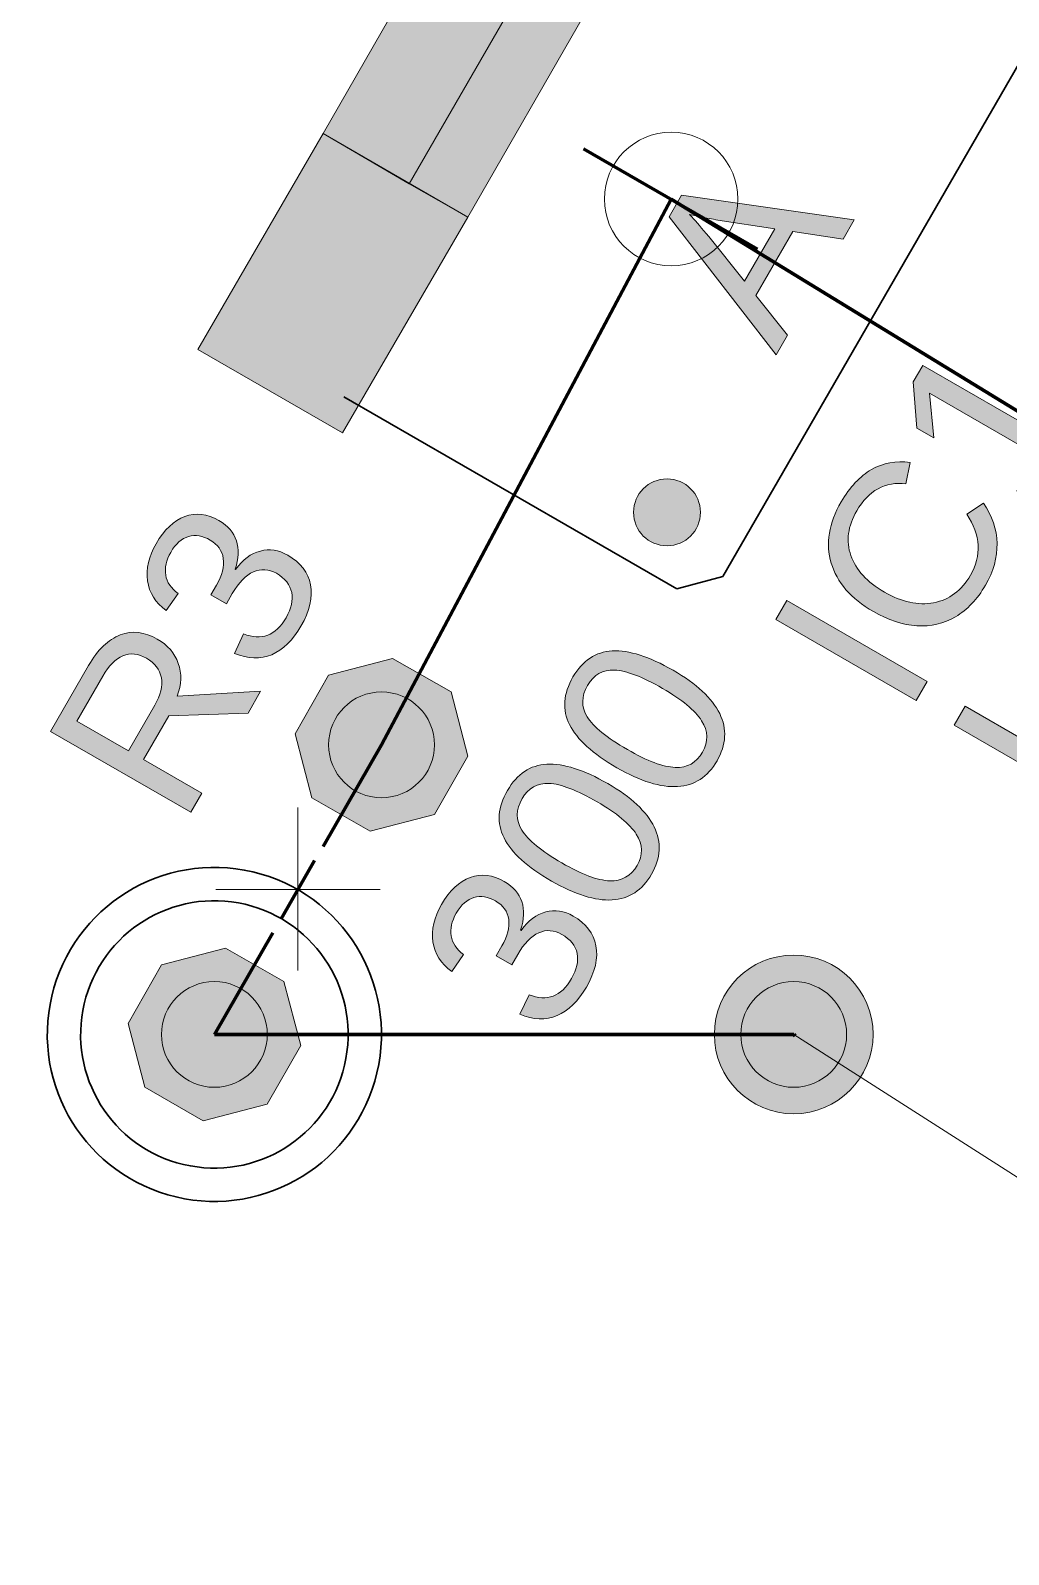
# Model space of a CAD drawing. Header units: millimetres. Extents: x 62.1 to 137.4, y 80.8 to 158.7.
# Drawn here: x 95.55 to 102.87, y 105.14 to 116.55 of the extents above; entities that cross this region are included whole.
import ezdxf

# ---------------------------------------------------------------- set-up
doc = ezdxf.new("R2010")
doc.units = ezdxf.units.MM
doc.header["$MEASUREMENT"] = 0
doc.layers.add('レイヤー 1', color=7, linetype='Continuous', lineweight=0)

# ---------------------------------------------------------------- blocks, each defined once
blk = doc.blocks.new('Block_4')
at = {"layer": 'レイヤー 1'}
h = blk.add_hatch(color=253, dxfattribs=at)
h.dxf.hatch_style = 2
edge = h.paths.add_edge_path()
edge.add_spline(control_points=[(100.483, 115.173), (100.483, 115.173), (100.5, 115.155), (100.5, 115.155), (100.534, 115.119), (100.576, 115.07), (100.627, 115.008), (100.627, 115.008), (100.894, 114.675), (100.894, 114.675), (100.894, 114.675), (101.121, 115.067), (101.121, 115.067), (101.121, 115.067), (100.696, 115.132), (100.696, 115.132), (100.654, 115.139), (100.608, 115.147), (100.556, 115.158), (100.556, 115.158), (100.483, 115.173), (100.483, 115.173)], knot_values=[0, 0, 0, 0, 1, 1, 1, 2, 2, 2, 3, 3, 3, 4, 4, 4, 5, 5, 5, 6, 6, 6, 7, 7, 7, 7], degree=3, periodic=0)
edge = h.paths.add_edge_path()
edge.add_spline(control_points=[(101.632, 114.988), (101.632, 114.988), (101.256, 115.046), (101.256, 115.046), (101.256, 115.046), (100.98, 114.567), (100.98, 114.567), (100.98, 114.567), (101.217, 114.27), (101.217, 114.27), (101.217, 114.27), (101.132, 114.122), (101.132, 114.122), (101.132, 114.122), (100.33, 115.156), (100.33, 115.156), (100.33, 115.156), (100.423, 115.318), (100.423, 115.318), (100.423, 115.318), (101.716, 115.134), (101.716, 115.134), (101.716, 115.134), (101.632, 114.988), (101.632, 114.988)], knot_values=[0, 0, 0, 0, 1, 1, 1, 2, 2, 2, 3, 3, 3, 4, 4, 4, 5, 5, 5, 6, 6, 6, 7, 7, 7, 8, 8, 8, 8], degree=3, periodic=0)
for points, knots in [([(101.632, 114.988), (101.632, 114.988), (101.256, 115.046), (101.256, 115.046), (101.256, 115.046), (100.98, 114.567), (100.98, 114.567), (100.98, 114.567), (101.217, 114.27), (101.217, 114.27), (101.217, 114.27), (101.132, 114.122), (101.132, 114.122), (101.132, 114.122), (100.33, 115.156), (100.33, 115.156), (100.33, 115.156), (100.423, 115.318), (100.423, 115.318), (100.423, 115.318), (101.716, 115.134), (101.716, 115.134), (101.716, 115.134), (101.632, 114.988), (101.632, 114.988)], [0, 0, 0, 0, 1, 1, 1, 2, 2, 2, 3, 3, 3, 4, 4, 4, 5, 5, 5, 6, 6, 6, 7, 7, 7, 8, 8, 8, 8]), ([(100.483, 115.173), (100.483, 115.173), (100.5, 115.155), (100.5, 115.155), (100.534, 115.119), (100.576, 115.07), (100.627, 115.008), (100.627, 115.008), (100.894, 114.675), (100.894, 114.675), (100.894, 114.675), (101.121, 115.067), (101.121, 115.067), (101.121, 115.067), (100.696, 115.132), (100.696, 115.132), (100.654, 115.139), (100.608, 115.147), (100.556, 115.158), (100.556, 115.158), (100.483, 115.173), (100.483, 115.173)], [0, 0, 0, 0, 1, 1, 1, 2, 2, 2, 3, 3, 3, 4, 4, 4, 5, 5, 5, 6, 6, 6, 7, 7, 7, 7])]:
    blk.add_open_spline(points, degree=3, knots=knots, dxfattribs=at)
blk = doc.blocks.new('Block_5')
at = {"layer": 'レイヤー 1'}
h = blk.add_hatch(color=253, dxfattribs=at)
h.dxf.hatch_style = 2
edge = h.paths.add_edge_path()
edge.add_spline(control_points=[(102.18, 111.535), (102.18, 111.535), (101.13, 112.141), (101.13, 112.141), (101.13, 112.141), (101.212, 112.283), (101.212, 112.283), (101.212, 112.283), (102.262, 111.677), (102.262, 111.677), (102.262, 111.677), (102.18, 111.535), (102.18, 111.535)], knot_values=[0, 0, 0, 0, 1, 1, 1, 2, 2, 2, 3, 3, 3, 4, 4, 4, 4], degree=3, periodic=0)
blk.add_open_spline([(102.18, 111.535), (102.18, 111.535), (101.13, 112.141), (101.13, 112.141), (101.13, 112.141), (101.212, 112.283), (101.212, 112.283), (101.212, 112.283), (102.262, 111.677), (102.262, 111.677), (102.262, 111.677), (102.18, 111.535), (102.18, 111.535)], degree=3, knots=[0, 0, 0, 0, 1, 1, 1, 2, 2, 2, 3, 3, 3, 4, 4, 4, 4], dxfattribs=at)
blk = doc.blocks.new('Block_6')
at = {"layer": 'レイヤー 1'}
h = blk.add_hatch(color=253, dxfattribs=at)
h.dxf.hatch_style = 2
edge = h.paths.add_edge_path()
edge.add_spline(control_points=[(101.735, 112.956), (101.668, 112.84), (101.653, 112.728), (101.691, 112.62), (101.728, 112.512), (101.812, 112.421), (101.942, 112.346), (102.071, 112.272), (102.194, 112.245), (102.31, 112.267), (102.428, 112.289), (102.519, 112.358), (102.586, 112.473), (102.67, 112.62), (102.662, 112.772), (102.559, 112.93), (102.559, 112.93), (102.684, 113.013), (102.684, 113.013), (102.749, 112.917), (102.783, 112.817), (102.785, 112.711), (102.787, 112.606), (102.758, 112.502), (102.698, 112.398), (102.637, 112.293), (102.563, 112.214), (102.474, 112.162), (102.386, 112.11), (102.289, 112.088), (102.184, 112.094), (102.079, 112.101), (101.97, 112.136), (101.859, 112.201), (101.691, 112.298), (101.586, 112.419), (101.544, 112.564), (101.501, 112.709), (101.526, 112.861), (101.618, 113.021), (101.683, 113.133), (101.758, 113.214), (101.845, 113.264), (101.932, 113.313), (102.029, 113.331), (102.135, 113.317), (102.135, 113.317), (102.102, 113.156), (102.102, 113.156), (102.027, 113.167), (101.958, 113.155), (101.894, 113.12), (101.831, 113.085), (101.778, 113.03), (101.735, 112.956)], knot_values=[0, 0, 0, 0, 1, 1, 1, 2, 2, 2, 3, 3, 3, 4, 4, 4, 5, 5, 5, 6, 6, 6, 7, 7, 7, 8, 8, 8, 9, 9, 9, 10, 10, 10, 11, 11, 11, 12, 12, 12, 13, 13, 13, 14, 14, 14, 15, 15, 15, 16, 16, 16, 17, 17, 17, 18, 18, 18, 18], degree=3, periodic=0)
blk.add_open_spline([(101.735, 112.956), (101.668, 112.84), (101.653, 112.728), (101.691, 112.62), (101.728, 112.512), (101.812, 112.421), (101.942, 112.346), (102.071, 112.272), (102.194, 112.245), (102.31, 112.267), (102.428, 112.289), (102.519, 112.358), (102.586, 112.473), (102.67, 112.62), (102.662, 112.772), (102.559, 112.93), (102.559, 112.93), (102.684, 113.013), (102.684, 113.013), (102.749, 112.917), (102.783, 112.817), (102.785, 112.711), (102.787, 112.606), (102.758, 112.502), (102.698, 112.398), (102.637, 112.293), (102.563, 112.214), (102.474, 112.162), (102.386, 112.11), (102.289, 112.088), (102.184, 112.094), (102.079, 112.101), (101.97, 112.136), (101.859, 112.201), (101.691, 112.298), (101.586, 112.419), (101.544, 112.564), (101.501, 112.709), (101.526, 112.861), (101.618, 113.021), (101.683, 113.133), (101.758, 113.214), (101.845, 113.264), (101.932, 113.313), (102.029, 113.331), (102.135, 113.317), (102.135, 113.317), (102.102, 113.156), (102.102, 113.156), (102.027, 113.167), (101.958, 113.155), (101.894, 113.12), (101.831, 113.085), (101.778, 113.03), (101.735, 112.956)], degree=3, knots=[0, 0, 0, 0, 1, 1, 1, 2, 2, 2, 3, 3, 3, 4, 4, 4, 5, 5, 5, 6, 6, 6, 7, 7, 7, 8, 8, 8, 9, 9, 9, 10, 10, 10, 11, 11, 11, 12, 12, 12, 13, 13, 13, 14, 14, 14, 15, 15, 15, 16, 16, 16, 17, 17, 17, 18, 18, 18, 18], dxfattribs=at)
blk = doc.blocks.new('Block_7')
at = {"layer": 'レイヤー 1'}
h = blk.add_hatch(color=253, dxfattribs=at)
h.dxf.hatch_style = 2
edge = h.paths.add_edge_path()
edge.add_spline(control_points=[(103.047, 113.036), (103.047, 113.036), (102.933, 113.102), (102.933, 113.102), (102.933, 113.102), (103.087, 113.369), (103.087, 113.369), (103.087, 113.369), (102.28, 113.835), (102.28, 113.835), (102.28, 113.835), (102.312, 113.501), (102.312, 113.501), (102.312, 113.501), (102.185, 113.574), (102.185, 113.574), (102.185, 113.574), (102.158, 113.92), (102.158, 113.92), (102.158, 113.92), (102.229, 114.044), (102.229, 114.044), (102.229, 114.044), (103.165, 113.504), (103.165, 113.504), (103.165, 113.504), (103.312, 113.759), (103.312, 113.759), (103.312, 113.759), (103.426, 113.694), (103.426, 113.694), (103.426, 113.694), (103.047, 113.036), (103.047, 113.036)], knot_values=[0, 0, 0, 0, 1, 1, 1, 2, 2, 2, 3, 3, 3, 4, 4, 4, 5, 5, 5, 6, 6, 6, 7, 7, 7, 8, 8, 8, 9, 9, 9, 10, 10, 10, 11, 11, 11, 11], degree=3, periodic=0)
blk.add_open_spline([(103.047, 113.036), (103.047, 113.036), (102.933, 113.102), (102.933, 113.102), (102.933, 113.102), (103.087, 113.369), (103.087, 113.369), (103.087, 113.369), (102.28, 113.835), (102.28, 113.835), (102.28, 113.835), (102.312, 113.501), (102.312, 113.501), (102.312, 113.501), (102.185, 113.574), (102.185, 113.574), (102.185, 113.574), (102.158, 113.92), (102.158, 113.92), (102.158, 113.92), (102.229, 114.044), (102.229, 114.044), (102.229, 114.044), (103.165, 113.504), (103.165, 113.504), (103.165, 113.504), (103.312, 113.759), (103.312, 113.759), (103.312, 113.759), (103.426, 113.694), (103.426, 113.694), (103.426, 113.694), (103.047, 113.036), (103.047, 113.036)], degree=3, knots=[0, 0, 0, 0, 1, 1, 1, 2, 2, 2, 3, 3, 3, 4, 4, 4, 5, 5, 5, 6, 6, 6, 7, 7, 7, 8, 8, 8, 9, 9, 9, 10, 10, 10, 11, 11, 11, 11], dxfattribs=at)
blk = doc.blocks.new('Block_14')
at = {"layer": 'レイヤー 1'}
h = blk.add_hatch(color=253, dxfattribs=at)
h.dxf.hatch_style = 2
edge = h.paths.add_edge_path()
edge.add_spline(control_points=[(96.419, 111.851), (96.357, 111.886), (96.299, 111.893), (96.243, 111.869), (96.187, 111.846), (96.137, 111.796), (96.092, 111.718), (96.092, 111.718), (95.897, 111.381), (95.897, 111.381), (95.897, 111.381), (96.284, 111.157), (96.284, 111.157), (96.284, 111.157), (96.482, 111.501), (96.482, 111.501), (96.526, 111.576), (96.542, 111.643), (96.53, 111.705), (96.519, 111.766), (96.482, 111.815), (96.419, 111.851)], knot_values=[0, 0, 0, 0, 1, 1, 1, 2, 2, 2, 3, 3, 3, 4, 4, 4, 5, 5, 5, 6, 6, 6, 7, 7, 7, 7], degree=3, periodic=0)
edge = h.paths.add_edge_path()
edge.add_spline(control_points=[(97.179, 111.44), (97.179, 111.44), (96.585, 111.419), (96.585, 111.419), (96.585, 111.419), (96.397, 111.092), (96.397, 111.092), (96.397, 111.092), (96.833, 110.84), (96.833, 110.84), (96.833, 110.84), (96.75, 110.698), (96.75, 110.698), (96.75, 110.698), (95.701, 111.304), (95.701, 111.304), (95.701, 111.304), (95.986, 111.798), (95.986, 111.798), (96.054, 111.916), (96.133, 111.992), (96.223, 112.026), (96.313, 112.06), (96.405, 112.049), (96.5, 111.995), (96.578, 111.95), (96.63, 111.889), (96.657, 111.813), (96.684, 111.737), (96.681, 111.655), (96.649, 111.567), (96.649, 111.567), (97.273, 111.604), (97.273, 111.604), (97.273, 111.604), (97.179, 111.44), (97.179, 111.44)], knot_values=[0, 0, 0, 0, 1, 1, 1, 2, 2, 2, 3, 3, 3, 4, 4, 4, 5, 5, 5, 6, 6, 6, 7, 7, 7, 8, 8, 8, 9, 9, 9, 10, 10, 10, 11, 11, 11, 12, 12, 12, 12], degree=3, periodic=0)
for points, knots in [([(97.179, 111.44), (97.179, 111.44), (96.585, 111.419), (96.585, 111.419), (96.585, 111.419), (96.397, 111.092), (96.397, 111.092), (96.397, 111.092), (96.833, 110.84), (96.833, 110.84), (96.833, 110.84), (96.75, 110.698), (96.75, 110.698), (96.75, 110.698), (95.701, 111.304), (95.701, 111.304), (95.701, 111.304), (95.986, 111.798), (95.986, 111.798), (96.054, 111.916), (96.133, 111.992), (96.223, 112.026), (96.313, 112.06), (96.405, 112.049), (96.5, 111.995), (96.578, 111.95), (96.63, 111.889), (96.657, 111.813), (96.684, 111.737), (96.681, 111.655), (96.649, 111.567), (96.649, 111.567), (97.273, 111.604), (97.273, 111.604), (97.273, 111.604), (97.179, 111.44), (97.179, 111.44)], [0, 0, 0, 0, 1, 1, 1, 2, 2, 2, 3, 3, 3, 4, 4, 4, 5, 5, 5, 6, 6, 6, 7, 7, 7, 8, 8, 8, 9, 9, 9, 10, 10, 10, 11, 11, 11, 12, 12, 12, 12]), ([(96.419, 111.851), (96.357, 111.886), (96.299, 111.893), (96.243, 111.869), (96.187, 111.846), (96.137, 111.796), (96.092, 111.718), (96.092, 111.718), (95.897, 111.381), (95.897, 111.381), (95.897, 111.381), (96.284, 111.157), (96.284, 111.157), (96.284, 111.157), (96.482, 111.501), (96.482, 111.501), (96.526, 111.576), (96.542, 111.643), (96.53, 111.705), (96.519, 111.766), (96.482, 111.815), (96.419, 111.851)], [0, 0, 0, 0, 1, 1, 1, 2, 2, 2, 3, 3, 3, 4, 4, 4, 5, 5, 5, 6, 6, 6, 7, 7, 7, 7])]:
    blk.add_open_spline(points, degree=3, knots=knots, dxfattribs=at)
blk = doc.blocks.new('Block_15')
at = {"layer": 'レイヤー 1'}
h = blk.add_hatch(color=253, dxfattribs=at)
h.dxf.hatch_style = 2
edge = h.paths.add_edge_path()
edge.add_spline(control_points=[(97.476, 112.623), (97.572, 112.567), (97.63, 112.493), (97.647, 112.401), (97.665, 112.309), (97.641, 112.206), (97.575, 112.091), (97.513, 111.985), (97.44, 111.914), (97.356, 111.878), (97.271, 111.843), (97.179, 111.846), (97.078, 111.888), (97.078, 111.888), (97.145, 112.034), (97.145, 112.034), (97.28, 111.98), (97.386, 112.021), (97.464, 112.155), (97.503, 112.223), (97.517, 112.286), (97.506, 112.343), (97.494, 112.401), (97.456, 112.449), (97.391, 112.487), (97.333, 112.52), (97.276, 112.523), (97.219, 112.498), (97.162, 112.473), (97.109, 112.418), (97.061, 112.335), (97.061, 112.335), (97.017, 112.259), (97.017, 112.259), (97.017, 112.259), (96.901, 112.327), (96.901, 112.327), (96.901, 112.327), (96.943, 112.399), (96.943, 112.399), (96.985, 112.473), (97.002, 112.539), (96.994, 112.598), (96.985, 112.657), (96.952, 112.703), (96.896, 112.736), (96.839, 112.768), (96.786, 112.777), (96.734, 112.763), (96.682, 112.748), (96.638, 112.709), (96.6, 112.644), (96.566, 112.585), (96.554, 112.528), (96.563, 112.474), (96.572, 112.42), (96.603, 112.374), (96.655, 112.337), (96.655, 112.337), (96.566, 112.208), (96.566, 112.208), (96.486, 112.267), (96.439, 112.342), (96.427, 112.431), (96.414, 112.52), (96.435, 112.613), (96.491, 112.709), (96.552, 112.814), (96.624, 112.882), (96.706, 112.912), (96.788, 112.942), (96.874, 112.932), (96.961, 112.882), (97.028, 112.843), (97.072, 112.793), (97.092, 112.731), (97.112, 112.669), (97.109, 112.598), (97.083, 112.518), (97.083, 112.518), (97.086, 112.516), (97.086, 112.516), (97.14, 112.59), (97.201, 112.636), (97.271, 112.654), (97.34, 112.672), (97.408, 112.662), (97.476, 112.623)], knot_values=[0, 0, 0, 0, 1, 1, 1, 2, 2, 2, 3, 3, 3, 4, 4, 4, 5, 5, 5, 6, 6, 6, 7, 7, 7, 8, 8, 8, 9, 9, 9, 10, 10, 10, 11, 11, 11, 12, 12, 12, 13, 13, 13, 14, 14, 14, 15, 15, 15, 16, 16, 16, 17, 17, 17, 18, 18, 18, 19, 19, 19, 20, 20, 20, 21, 21, 21, 22, 22, 22, 23, 23, 23, 24, 24, 24, 25, 25, 25, 26, 26, 26, 27, 27, 27, 28, 28, 28, 29, 29, 29, 29], degree=3, periodic=0)
blk.add_open_spline([(97.476, 112.623), (97.572, 112.567), (97.63, 112.493), (97.647, 112.401), (97.665, 112.309), (97.641, 112.206), (97.575, 112.091), (97.513, 111.985), (97.44, 111.914), (97.356, 111.878), (97.271, 111.843), (97.179, 111.846), (97.078, 111.888), (97.078, 111.888), (97.145, 112.034), (97.145, 112.034), (97.28, 111.98), (97.386, 112.021), (97.464, 112.155), (97.503, 112.223), (97.517, 112.286), (97.506, 112.343), (97.494, 112.401), (97.456, 112.449), (97.391, 112.487), (97.333, 112.52), (97.276, 112.523), (97.219, 112.498), (97.162, 112.473), (97.109, 112.418), (97.061, 112.335), (97.061, 112.335), (97.017, 112.259), (97.017, 112.259), (97.017, 112.259), (96.901, 112.327), (96.901, 112.327), (96.901, 112.327), (96.943, 112.399), (96.943, 112.399), (96.985, 112.473), (97.002, 112.539), (96.994, 112.598), (96.985, 112.657), (96.952, 112.703), (96.896, 112.736), (96.839, 112.768), (96.786, 112.777), (96.734, 112.763), (96.682, 112.748), (96.638, 112.709), (96.6, 112.644), (96.566, 112.585), (96.554, 112.528), (96.563, 112.474), (96.572, 112.42), (96.603, 112.374), (96.655, 112.337), (96.655, 112.337), (96.566, 112.208), (96.566, 112.208), (96.486, 112.267), (96.439, 112.342), (96.427, 112.431), (96.414, 112.52), (96.435, 112.613), (96.491, 112.709), (96.552, 112.814), (96.624, 112.882), (96.706, 112.912), (96.788, 112.942), (96.874, 112.932), (96.961, 112.882), (97.028, 112.843), (97.072, 112.793), (97.092, 112.731), (97.112, 112.669), (97.109, 112.598), (97.083, 112.518), (97.083, 112.518), (97.086, 112.516), (97.086, 112.516), (97.14, 112.59), (97.201, 112.636), (97.271, 112.654), (97.34, 112.672), (97.408, 112.662), (97.476, 112.623)], degree=3, knots=[0, 0, 0, 0, 1, 1, 1, 2, 2, 2, 3, 3, 3, 4, 4, 4, 5, 5, 5, 6, 6, 6, 7, 7, 7, 8, 8, 8, 9, 9, 9, 10, 10, 10, 11, 11, 11, 12, 12, 12, 13, 13, 13, 14, 14, 14, 15, 15, 15, 16, 16, 16, 17, 17, 17, 18, 18, 18, 19, 19, 19, 20, 20, 20, 21, 21, 21, 22, 22, 22, 23, 23, 23, 24, 24, 24, 25, 25, 25, 26, 26, 26, 27, 27, 27, 28, 28, 28, 29, 29, 29, 29], dxfattribs=at)
blk = doc.blocks.new('Block_87')
at = {"layer": 'レイヤー 1'}
h = blk.add_hatch(color=253, dxfattribs=at)
h.dxf.hatch_style = 2
edge = h.paths.add_edge_path()
edge.add_spline(control_points=[(103.514, 110.744), (103.514, 110.744), (102.464, 111.35), (102.464, 111.35), (102.464, 111.35), (102.546, 111.492), (102.546, 111.492), (102.546, 111.492), (103.48, 110.953), (103.48, 110.953), (103.48, 110.953), (103.786, 111.484), (103.786, 111.484), (103.786, 111.484), (103.902, 111.416), (103.902, 111.416), (103.902, 111.416), (103.514, 110.744), (103.514, 110.744)], knot_values=[0, 0, 0, 0, 1, 1, 1, 2, 2, 2, 3, 3, 3, 4, 4, 4, 5, 5, 5, 6, 6, 6, 6], degree=3, periodic=0)
blk.add_open_spline([(103.514, 110.744), (103.514, 110.744), (102.464, 111.35), (102.464, 111.35), (102.464, 111.35), (102.546, 111.492), (102.546, 111.492), (102.546, 111.492), (103.48, 110.953), (103.48, 110.953), (103.48, 110.953), (103.786, 111.484), (103.786, 111.484), (103.786, 111.484), (103.902, 111.416), (103.902, 111.416), (103.902, 111.416), (103.514, 110.744), (103.514, 110.744)], degree=3, knots=[0, 0, 0, 0, 1, 1, 1, 2, 2, 2, 3, 3, 3, 4, 4, 4, 5, 5, 5, 6, 6, 6, 6], dxfattribs=at)
blk = doc.blocks.new('Block_102')
at = {"layer": 'レイヤー 1'}
h = blk.add_hatch(color=253, dxfattribs=at)
h.dxf.hatch_style = 2
edge = h.paths.add_edge_path()
edge.add_spline(control_points=[(99.612, 109.921), (99.709, 109.865), (99.766, 109.791), (99.783, 109.699), (99.801, 109.606), (99.777, 109.503), (99.711, 109.389), (99.649, 109.283), (99.577, 109.212), (99.492, 109.176), (99.407, 109.141), (99.315, 109.144), (99.214, 109.186), (99.214, 109.186), (99.282, 109.332), (99.282, 109.332), (99.416, 109.278), (99.522, 109.318), (99.6, 109.453), (99.639, 109.521), (99.653, 109.583), (99.642, 109.641), (99.631, 109.699), (99.592, 109.747), (99.527, 109.784), (99.47, 109.817), (99.413, 109.821), (99.355, 109.796), (99.298, 109.77), (99.245, 109.716), (99.197, 109.633), (99.197, 109.633), (99.153, 109.557), (99.153, 109.557), (99.153, 109.557), (99.037, 109.624), (99.037, 109.624), (99.037, 109.624), (99.079, 109.697), (99.079, 109.697), (99.122, 109.771), (99.138, 109.837), (99.13, 109.896), (99.121, 109.955), (99.089, 110.001), (99.032, 110.034), (98.976, 110.066), (98.922, 110.075), (98.87, 110.06), (98.819, 110.046), (98.774, 110.007), (98.737, 109.942), (98.703, 109.883), (98.69, 109.826), (98.699, 109.772), (98.709, 109.718), (98.739, 109.672), (98.791, 109.634), (98.791, 109.634), (98.703, 109.505), (98.703, 109.505), (98.622, 109.565), (98.576, 109.639), (98.563, 109.728), (98.55, 109.818), (98.572, 109.91), (98.627, 110.007), (98.688, 110.112), (98.76, 110.18), (98.842, 110.21), (98.925, 110.24), (99.01, 110.23), (99.097, 110.179), (99.164, 110.14), (99.208, 110.09), (99.228, 110.029), (99.249, 109.967), (99.246, 109.896), (99.219, 109.816), (99.219, 109.816), (99.223, 109.814), (99.223, 109.814), (99.276, 109.888), (99.338, 109.934), (99.407, 109.952), (99.476, 109.97), (99.545, 109.96), (99.612, 109.921)], knot_values=[0, 0, 0, 0, 1, 1, 1, 2, 2, 2, 3, 3, 3, 4, 4, 4, 5, 5, 5, 6, 6, 6, 7, 7, 7, 8, 8, 8, 9, 9, 9, 10, 10, 10, 11, 11, 11, 12, 12, 12, 13, 13, 13, 14, 14, 14, 15, 15, 15, 16, 16, 16, 17, 17, 17, 18, 18, 18, 19, 19, 19, 20, 20, 20, 21, 21, 21, 22, 22, 22, 23, 23, 23, 24, 24, 24, 25, 25, 25, 26, 26, 26, 27, 27, 27, 28, 28, 28, 29, 29, 29, 29], degree=3, periodic=0)
blk.add_open_spline([(99.612, 109.921), (99.709, 109.865), (99.766, 109.791), (99.783, 109.699), (99.801, 109.606), (99.777, 109.503), (99.711, 109.389), (99.649, 109.283), (99.577, 109.212), (99.492, 109.176), (99.407, 109.141), (99.315, 109.144), (99.214, 109.186), (99.214, 109.186), (99.282, 109.332), (99.282, 109.332), (99.416, 109.278), (99.522, 109.318), (99.6, 109.453), (99.639, 109.521), (99.653, 109.583), (99.642, 109.641), (99.631, 109.699), (99.592, 109.747), (99.527, 109.784), (99.47, 109.817), (99.413, 109.821), (99.355, 109.796), (99.298, 109.77), (99.245, 109.716), (99.197, 109.633), (99.197, 109.633), (99.153, 109.557), (99.153, 109.557), (99.153, 109.557), (99.037, 109.624), (99.037, 109.624), (99.037, 109.624), (99.079, 109.697), (99.079, 109.697), (99.122, 109.771), (99.138, 109.837), (99.13, 109.896), (99.121, 109.955), (99.089, 110.001), (99.032, 110.034), (98.976, 110.066), (98.922, 110.075), (98.87, 110.06), (98.819, 110.046), (98.774, 110.007), (98.737, 109.942), (98.703, 109.883), (98.69, 109.826), (98.699, 109.772), (98.709, 109.718), (98.739, 109.672), (98.791, 109.634), (98.791, 109.634), (98.703, 109.505), (98.703, 109.505), (98.622, 109.565), (98.576, 109.639), (98.563, 109.728), (98.55, 109.818), (98.572, 109.91), (98.627, 110.007), (98.688, 110.112), (98.76, 110.18), (98.842, 110.21), (98.925, 110.24), (99.01, 110.23), (99.097, 110.179), (99.164, 110.14), (99.208, 110.09), (99.228, 110.029), (99.249, 109.967), (99.246, 109.896), (99.219, 109.816), (99.219, 109.816), (99.223, 109.814), (99.223, 109.814), (99.276, 109.888), (99.338, 109.934), (99.407, 109.952), (99.476, 109.97), (99.545, 109.96), (99.612, 109.921)], degree=3, knots=[0, 0, 0, 0, 1, 1, 1, 2, 2, 2, 3, 3, 3, 4, 4, 4, 5, 5, 5, 6, 6, 6, 7, 7, 7, 8, 8, 8, 9, 9, 9, 10, 10, 10, 11, 11, 11, 12, 12, 12, 13, 13, 13, 14, 14, 14, 15, 15, 15, 16, 16, 16, 17, 17, 17, 18, 18, 18, 19, 19, 19, 20, 20, 20, 21, 21, 21, 22, 22, 22, 23, 23, 23, 24, 24, 24, 25, 25, 25, 26, 26, 26, 27, 27, 27, 28, 28, 28, 29, 29, 29, 29], dxfattribs=at)
blk = doc.blocks.new('Block_103')
at = {"layer": 'レイヤー 1'}
h = blk.add_hatch(color=253, dxfattribs=at)
h.dxf.hatch_style = 2
edge = h.paths.add_edge_path()
edge.add_spline(control_points=[(99.792, 110.776), (99.64, 110.864), (99.52, 110.91), (99.432, 110.914), (99.344, 110.918), (99.277, 110.88), (99.23, 110.8), (99.183, 110.717), (99.182, 110.639), (99.228, 110.564), (99.274, 110.489), (99.374, 110.408), (99.528, 110.319), (99.677, 110.233), (99.796, 110.188), (99.886, 110.185), (99.976, 110.182), (100.045, 110.22), (100.091, 110.299), (100.136, 110.378), (100.134, 110.456), (100.085, 110.534), (100.036, 110.611), (99.938, 110.692), (99.792, 110.776)], knot_values=[0, 0, 0, 0, 1, 1, 1, 2, 2, 2, 3, 3, 3, 4, 4, 4, 5, 5, 5, 6, 6, 6, 7, 7, 7, 8, 8, 8, 8], degree=3, periodic=0)
edge = h.paths.add_edge_path()
edge.add_spline(control_points=[(99.871, 110.913), (100.046, 110.812), (100.162, 110.703), (100.219, 110.588), (100.275, 110.473), (100.268, 110.355), (100.199, 110.235), (100.129, 110.114), (100.031, 110.05), (99.904, 110.042), (99.778, 110.035), (99.626, 110.082), (99.45, 110.183), (99.269, 110.287), (99.151, 110.395), (99.095, 110.506), (99.039, 110.617), (99.048, 110.735), (99.121, 110.862), (99.193, 110.987), (99.291, 111.051), (99.415, 111.058), (99.541, 111.064), (99.692, 111.016), (99.871, 110.913)], knot_values=[0, 0, 0, 0, 1, 1, 1, 2, 2, 2, 3, 3, 3, 4, 4, 4, 5, 5, 5, 6, 6, 6, 7, 7, 7, 8, 8, 8, 8], degree=3, periodic=0)
for points in [[(99.871, 110.913), (100.046, 110.812), (100.162, 110.703), (100.219, 110.588), (100.275, 110.473), (100.268, 110.355), (100.199, 110.235), (100.129, 110.114), (100.031, 110.05), (99.904, 110.042), (99.778, 110.035), (99.626, 110.082), (99.45, 110.183), (99.269, 110.287), (99.151, 110.395), (99.095, 110.506), (99.039, 110.617), (99.048, 110.735), (99.121, 110.862), (99.193, 110.987), (99.291, 111.051), (99.415, 111.058), (99.541, 111.064), (99.692, 111.016), (99.871, 110.913)], [(99.792, 110.776), (99.64, 110.864), (99.52, 110.91), (99.432, 110.914), (99.344, 110.918), (99.277, 110.88), (99.23, 110.8), (99.183, 110.717), (99.182, 110.639), (99.228, 110.564), (99.274, 110.489), (99.374, 110.408), (99.528, 110.319), (99.677, 110.233), (99.796, 110.188), (99.886, 110.185), (99.976, 110.182), (100.045, 110.22), (100.091, 110.299), (100.136, 110.378), (100.134, 110.456), (100.085, 110.534), (100.036, 110.611), (99.938, 110.692), (99.792, 110.776)]]:
    blk.add_open_spline(points, degree=3, knots=[0, 0, 0, 0, 1, 1, 1, 2, 2, 2, 3, 3, 3, 4, 4, 4, 5, 5, 5, 6, 6, 6, 7, 7, 7, 8, 8, 8, 8], dxfattribs=at)
blk = doc.blocks.new('Block_104')
at = {"layer": 'レイヤー 1'}
h = blk.add_hatch(color=253, dxfattribs=at)
h.dxf.hatch_style = 2
edge = h.paths.add_edge_path()
edge.add_spline(control_points=[(100.282, 111.625), (100.13, 111.713), (100.01, 111.758), (99.922, 111.763), (99.834, 111.767), (99.767, 111.729), (99.72, 111.648), (99.672, 111.566), (99.672, 111.487), (99.718, 111.413), (99.764, 111.338), (99.864, 111.256), (100.018, 111.168), (100.166, 111.082), (100.286, 111.037), (100.376, 111.034), (100.466, 111.03), (100.534, 111.068), (100.58, 111.148), (100.626, 111.227), (100.624, 111.305), (100.574, 111.383), (100.525, 111.46), (100.427, 111.541), (100.282, 111.625)], knot_values=[0, 0, 0, 0, 1, 1, 1, 2, 2, 2, 3, 3, 3, 4, 4, 4, 5, 5, 5, 6, 6, 6, 7, 7, 7, 8, 8, 8, 8], degree=3, periodic=0)
edge = h.paths.add_edge_path()
edge.add_spline(control_points=[(100.36, 111.761), (100.535, 111.66), (100.652, 111.552), (100.709, 111.437), (100.765, 111.322), (100.758, 111.204), (100.689, 111.083), (100.619, 110.962), (100.521, 110.898), (100.394, 110.891), (100.267, 110.883), (100.116, 110.93), (99.939, 111.032), (99.759, 111.136), (99.641, 111.244), (99.585, 111.354), (99.529, 111.465), (99.538, 111.584), (99.611, 111.711), (99.683, 111.835), (99.781, 111.9), (99.905, 111.906), (100.03, 111.913), (100.182, 111.864), (100.36, 111.761)], knot_values=[0, 0, 0, 0, 1, 1, 1, 2, 2, 2, 3, 3, 3, 4, 4, 4, 5, 5, 5, 6, 6, 6, 7, 7, 7, 8, 8, 8, 8], degree=3, periodic=0)
for points in [[(100.36, 111.761), (100.535, 111.66), (100.652, 111.552), (100.709, 111.437), (100.765, 111.322), (100.758, 111.204), (100.689, 111.083), (100.619, 110.962), (100.521, 110.898), (100.394, 110.891), (100.267, 110.883), (100.116, 110.93), (99.939, 111.032), (99.759, 111.136), (99.641, 111.244), (99.585, 111.354), (99.529, 111.465), (99.538, 111.584), (99.611, 111.711), (99.683, 111.835), (99.781, 111.9), (99.905, 111.906), (100.03, 111.913), (100.182, 111.864), (100.36, 111.761)], [(100.282, 111.625), (100.13, 111.713), (100.01, 111.758), (99.922, 111.763), (99.834, 111.767), (99.767, 111.729), (99.72, 111.648), (99.672, 111.566), (99.672, 111.487), (99.718, 111.413), (99.764, 111.338), (99.864, 111.256), (100.018, 111.168), (100.166, 111.082), (100.286, 111.037), (100.376, 111.034), (100.466, 111.03), (100.534, 111.068), (100.58, 111.148), (100.626, 111.227), (100.624, 111.305), (100.574, 111.383), (100.525, 111.46), (100.427, 111.541), (100.282, 111.625)]]:
    blk.add_open_spline(points, degree=3, knots=[0, 0, 0, 0, 1, 1, 1, 2, 2, 2, 3, 3, 3, 4, 4, 4, 5, 5, 5, 6, 6, 6, 7, 7, 7, 8, 8, 8, 8], dxfattribs=at)

msp = doc.modelspace()

# ---------------------------------------------------------------- hatches: boundary and pattern name
at = {"layer": 'レイヤー 1'}
h = msp.add_hatch(color=253, dxfattribs=at)
h.dxf.hatch_style = 2
h.paths.add_polyline_path([(99.262, 116.926), (98.386, 115.404), (97.74, 115.779), (98.615, 117.301)])
h = msp.add_hatch(color=253, dxfattribs=at)
h.dxf.hatch_style = 2
h.paths.add_polyline_path([(99.7, 116.675), (98.824, 115.153), (98.386, 115.404), (99.262, 116.926)])
h = msp.add_hatch(color=253, dxfattribs=at)
h.dxf.hatch_style = 2
h.paths.add_polyline_path([(98.824, 115.153), (97.886, 113.538), (96.802, 114.163), (97.74, 115.779)])
h = msp.add_hatch(color=253, dxfattribs=at)
edge = h.paths.add_edge_path()
edge.add_spline(control_points=[(100.565, 112.944), (100.565, 112.805), (100.453, 112.693), (100.315, 112.693), (100.176, 112.693), (100.064, 112.805), (100.064, 112.944), (100.064, 113.082), (100.176, 113.194), (100.315, 113.194), (100.453, 113.194), (100.565, 113.082), (100.565, 112.944)], knot_values=[0, 0, 0, 0, 1, 1, 1, 2, 2, 2, 3, 3, 3, 4, 4, 4, 4], degree=3, periodic=0)
h = msp.add_hatch(color=122, dxfattribs=at)
h.dxf.hatch_style = 2
h.paths.add_polyline_path([(98.699, 111.599), (98.824, 111.119), (98.574, 110.682), (98.094, 110.557), (97.656, 110.807), (97.531, 111.286), (97.782, 111.724), (98.261, 111.849)])
h = msp.add_hatch(color=122, dxfattribs=at)
h.dxf.hatch_style = 2
h.paths.add_polyline_path([(98.699, 111.599), (98.824, 111.119), (98.574, 110.682), (98.094, 110.557), (97.656, 110.807), (97.531, 111.286), (97.782, 111.724), (98.261, 111.849)])
h = msp.add_hatch(color=122, dxfattribs=at)
h.dxf.hatch_style = 2
h.paths.add_polyline_path([(97.448, 109.431), (97.573, 108.951), (97.323, 108.513), (96.843, 108.388), (96.406, 108.639), (96.281, 109.118), (96.531, 109.556), (97.01, 109.681)])
h = msp.add_hatch(color=122, dxfattribs=at)
h.dxf.hatch_style = 2
h.paths.add_polyline_path([(97.448, 109.431), (97.573, 108.951), (97.323, 108.513), (96.843, 108.388), (96.406, 108.639), (96.281, 109.118), (96.531, 109.556), (97.01, 109.681)])
h = msp.add_hatch(color=122, dxfattribs=at)
edge = h.paths.add_edge_path()
edge.add_arc((101.263, 109.035), 0.594, 0, 360)
h = msp.add_hatch(color=122, dxfattribs=at)
edge = h.paths.add_edge_path()
edge.add_arc((101.263, 109.035), 0.594, 0, 360)

# ---------------------------------------------------------------- linework, layer by layer
at = {"layer": 'レイヤー 1', "color": 253, "lineweight": 30}
for p, q in [((105.485, 120.699), (100.732, 112.464)), ((100.388, 112.37), (97.896, 113.809)), ((100.388, 112.37), (100.732, 112.464))]:
    msp.add_line(p, q, dxfattribs=at)
at = {"layer": 'レイヤー 1', "color": 122, "lineweight": 211}
msp.add_line((100.992, 114.914), (99.689, 115.664), dxfattribs=at)
msp.add_line((100.992, 114.914), (99.689, 115.664), dxfattribs=at)
at = {"layer": 'レイヤー 1', "color": 140, "lineweight": 211}
for p, q in [((98.178, 111.203), (100.346, 115.289)), ((100.346, 115.289), (104.432, 112.787)), ((96.927, 109.035), (101.263, 109.035)), ((101.263, 109.035), (101.274, 109.024))]:
    msp.add_line(p, q, dxfattribs=at)
at = {"layer": 'レイヤー 1', "color": 253, "lineweight": 120}
for p, q in [((97.74, 110.442), (98.178, 111.203)), ((97.427, 109.9), (97.677, 110.338)), ((96.927, 109.035), (97.365, 109.796))]:
    msp.add_line(p, q, dxfattribs=at)
at = {"layer": 'レイヤー 1', "color": 62, "lineweight": 0}
for p, q in [((97.552, 109.514), (97.552, 110.734)), ((96.937, 110.119), (98.167, 110.119))]:
    msp.add_line(p, q, dxfattribs=at)
at = {"layer": 'レイヤー 1', "color": 52, "lineweight": 0}
msp.add_line((101.263, 109.035), (111.301, 102.614), dxfattribs=at)
at = {"layer": 'レイヤー 1'}
for points in [[(99.262, 116.926), (98.386, 115.404), (97.74, 115.779), (98.615, 117.301)], [(99.7, 116.675), (98.824, 115.153), (98.386, 115.404), (99.262, 116.926)], [(98.824, 115.153), (97.886, 113.538), (96.802, 114.163), (97.74, 115.779)], [(98.699, 111.599), (98.824, 111.119), (98.574, 110.682), (98.094, 110.557), (97.656, 110.807), (97.531, 111.286), (97.782, 111.724), (98.261, 111.849)], [(98.699, 111.599), (98.824, 111.119), (98.574, 110.682), (98.094, 110.557), (97.656, 110.807), (97.531, 111.286), (97.782, 111.724), (98.261, 111.849)], [(97.448, 109.431), (97.573, 108.951), (97.323, 108.513), (96.843, 108.388), (96.406, 108.639), (96.281, 109.118), (96.531, 109.556), (97.01, 109.681)], [(97.448, 109.431), (97.573, 108.951), (97.323, 108.513), (96.843, 108.388), (96.406, 108.639), (96.281, 109.118), (96.531, 109.556), (97.01, 109.681)]]:
    msp.add_lwpolyline(points, close=True, dxfattribs=at)
at = {"layer": 'レイヤー 1', "color": 253, "lineweight": 0}
for points in [[(99.262, 116.926), (98.386, 115.404), (97.74, 115.779), (98.615, 117.301)], [(99.7, 116.675), (98.824, 115.153), (98.386, 115.404), (99.262, 116.926)], [(98.824, 115.153), (97.886, 113.538), (96.802, 114.163), (97.74, 115.779)]]:
    msp.add_lwpolyline(points, close=True, dxfattribs=at)
at = {"layer": 'レイヤー 1', "color": 122, "lineweight": 0}
for points in [[(98.699, 111.599), (98.824, 111.119), (98.574, 110.682), (98.094, 110.557), (97.656, 110.807), (97.531, 111.286), (97.782, 111.724), (98.261, 111.849)], [(98.699, 111.599), (98.824, 111.119), (98.574, 110.682), (98.094, 110.557), (97.656, 110.807), (97.531, 111.286), (97.782, 111.724), (98.261, 111.849)], [(97.448, 109.431), (97.573, 108.951), (97.323, 108.513), (96.843, 108.388), (96.406, 108.639), (96.281, 109.118), (96.531, 109.556), (97.01, 109.681)], [(97.448, 109.431), (97.573, 108.951), (97.323, 108.513), (96.843, 108.388), (96.406, 108.639), (96.281, 109.118), (96.531, 109.556), (97.01, 109.681)]]:
    msp.add_lwpolyline(points, close=True, dxfattribs=at)
at = {"layer": 'レイヤー 1'}
for centre, radius in [((100.346, 115.289), 0.5), ((100.346, 115.289), 0.5), ((98.178, 111.203), 0.396), ((98.178, 111.203), 0.396), ((101.263, 109.035), 0.594), ((101.263, 109.035), 0.594), ((96.927, 109.035), 0.396), ((96.927, 109.035), 0.396), ((101.263, 109.035), 0.396), ((101.263, 109.035), 0.396)]:
    msp.add_circle(centre, radius, dxfattribs=at)
at = {"layer": 'レイヤー 1', "color": 7, "lineweight": 0}
for centre, radius in [((100.346, 115.289), 0.5), ((100.346, 115.289), 0.5), ((98.178, 111.203), 0.396), ((98.178, 111.203), 0.396), ((96.927, 109.035), 0.396), ((96.927, 109.035), 0.396), ((101.263, 109.035), 0.396), ((101.263, 109.035), 0.396)]:
    msp.add_circle(centre, radius, dxfattribs=at)
at = {"layer": 'レイヤー 1', "color": 122, "lineweight": 0}
msp.add_circle((101.263, 109.035), 0.594, dxfattribs=at)
msp.add_circle((101.263, 109.035), 0.594, dxfattribs=at)
at = {"layer": 'レイヤー 1', "color": 253, "lineweight": 30}
for major_axis, ratio in [((0.287, 1.217), 0.999998), ((0.23, 0.974), 0.999997)]:
    msp.add_ellipse((96.927, 109.035), major_axis=major_axis, ratio=ratio, dxfattribs=at)
at = {"layer": 'レイヤー 1'}
msp.add_open_spline([(100.565, 112.944), (100.565, 112.805), (100.453, 112.693), (100.315, 112.693), (100.176, 112.693), (100.064, 112.805), (100.064, 112.944), (100.064, 113.082), (100.176, 113.194), (100.315, 113.194), (100.453, 113.194), (100.565, 113.082), (100.565, 112.944)], degree=3, knots=[0, 0, 0, 0, 1, 1, 1, 2, 2, 2, 3, 3, 3, 4, 4, 4, 4], dxfattribs=at)
at = {"layer": 'レイヤー 1', "color": 253, "lineweight": 0}
msp.add_open_spline([(100.565, 112.944), (100.565, 112.805), (100.453, 112.693), (100.315, 112.693), (100.176, 112.693), (100.064, 112.805), (100.064, 112.944), (100.064, 113.082), (100.176, 113.194), (100.315, 113.194), (100.453, 113.194), (100.565, 113.082), (100.565, 112.944)], degree=3, knots=[0, 0, 0, 0, 1, 1, 1, 2, 2, 2, 3, 3, 3, 4, 4, 4, 4], dxfattribs=at)

# ---------------------------------------------------------------- block references
at = {"layer": 'レイヤー 1'}
for name in ['Block_4', 'Block_7', 'Block_6', 'Block_15', 'Block_5', 'Block_14', 'Block_104', 'Block_87', 'Block_103', 'Block_102']:
    msp.add_blockref(name, (0, 0), dxfattribs=at)

doc.saveas('drawing.dxf')
